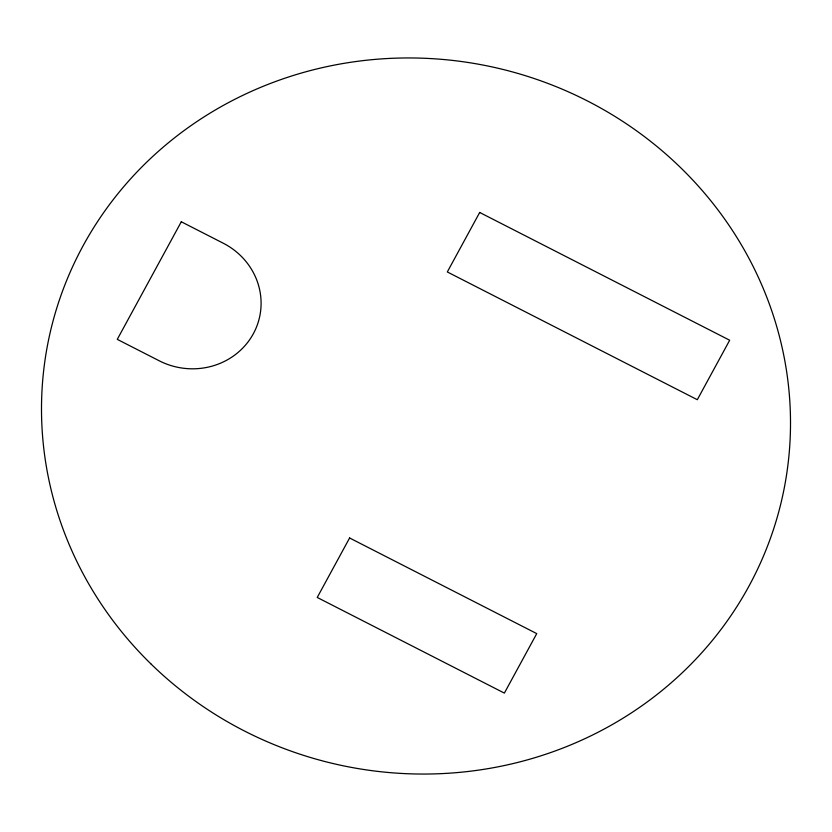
<?xml version="1.0" encoding="UTF-8"?>
<svg xmlns="http://www.w3.org/2000/svg" width="832" height="832" viewBox="0 0 832 832"><rect width="100%" height="100%" fill="white"/><g stroke="black" fill="none" stroke-linecap="round" stroke-linejoin="round"><path stroke-width="1.25" d="M181.293 221.77L117.281 339.362L158.475 360.412A70.034 66.685 11.8 0 0 253.344 333.736A70.034 66.685 11.8 0 0 222.477 242.819L181.293 221.77M479.69 212.462L447.314 271.95L697.31 399.714L729.685 340.236L479.69 212.462M349.606 537.982L317.231 597.459L504.369 693.098L536.744 633.62L349.606 537.982M151.289 664.258A375.242 357.282 11.8 0 0 777.785 515.31A375.242 357.282 11.8 0 0 318.926 68.432A375.242 357.282 11.8 0 0 151.289 664.258"/></g></svg>
